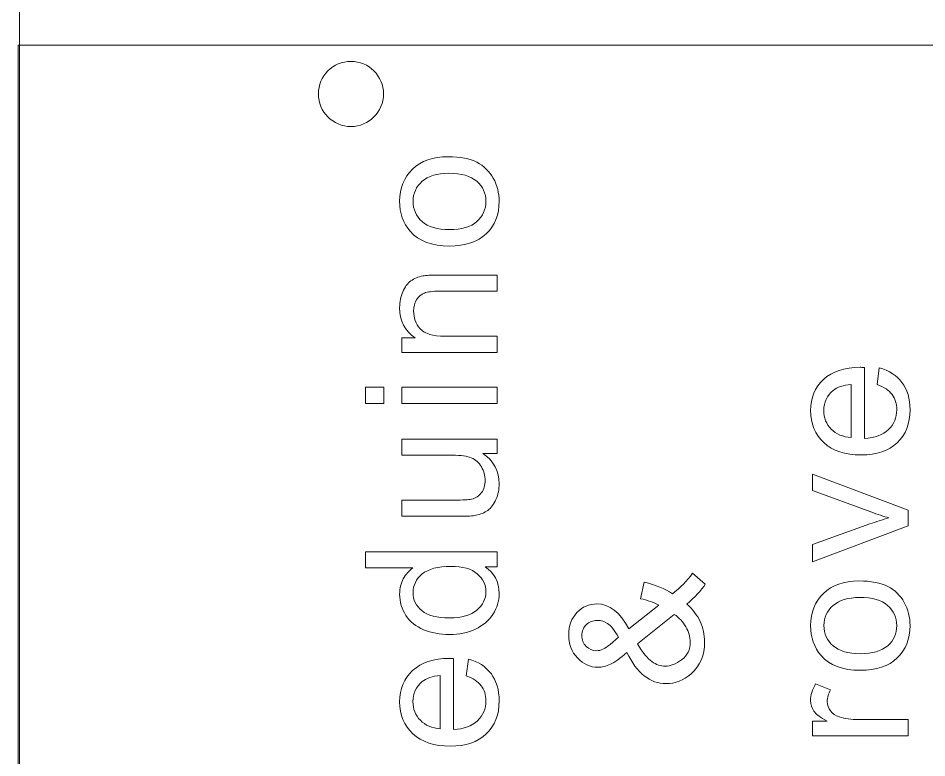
# Model space of a CAD drawing. Header units: millimetres. Extents: x 323 to 983, y 59 to 560.
# Drawn here: x 683 to 724.83, y 94.44 to 128.51 of the extents above; entities that cross this region are included whole.
import ezdxf

# ---------------------------------------------------------------- set-up
doc = ezdxf.new("R2010")
doc.units = ezdxf.units.MM
doc.header["$MEASUREMENT"] = 0
doc.layers.add('layer 1', color=7, linetype='Continuous')

msp = doc.modelspace()

# ---------------------------------------------------------------- linework, layer by layer
at = {"layer": 'layer 1', "color": 142, "lineweight": 9}
msp.add_open_spline([(693.0607, 559.7357), (693.0607, 559.7357), (973.0607, 559.7357), (973.0607, 559.7357), (973.0607, 559.7357), (975.7112, 559.7374), (978.2538, 558.6861), (980.1292, 556.8131), (980.1292, 556.8131), (982.0045, 554.9401), (983.0591, 552.3862), (983.0607, 549.7357), (983.0607, 549.7357), (983.0607, 549.7357), (983.0607, 69.7357), (983.0607, 69.7357), (983.0607, 69.7357), (983.0624, 67.0852), (982.0111, 64.5426), (980.1381, 62.6672), (980.1381, 62.6672), (978.2651, 60.7919), (975.7112, 59.7374), (973.0607, 59.7357), (973.0607, 59.7357), (973.0607, 59.7357), (693.0607, 59.7357), (693.0607, 59.7357), (693.0607, 59.7357), (690.4102, 59.734), (687.8677, 60.7853), (685.9923, 62.6583), (685.9923, 62.6583), (684.1169, 64.5313), (683.0624, 67.0852), (683.0607, 69.7357), (683.0607, 69.7357), (683.0607, 69.7357), (683.0607, 549.7357), (683.0607, 549.7357), (683.0607, 549.7357), (683.0591, 552.3862), (684.1104, 554.9288), (685.9833, 556.8041), (685.9833, 556.8041), (687.8563, 558.6795), (690.4102, 559.734), (693.0607, 559.7357)], degree=3, knots=[0, 0, 0, 0, 0.0833333, 0.0833333, 0.0833333, 0.0833333, 0.1666667, 0.1666667, 0.1666667, 0.1666667, 0.25, 0.25, 0.25, 0.25, 0.3333333, 0.3333333, 0.3333333, 0.3333333, 0.4166667, 0.4166667, 0.4166667, 0.4166667, 0.5, 0.5, 0.5, 0.5, 0.5833333, 0.5833333, 0.5833333, 0.5833333, 0.6666667, 0.6666667, 0.6666667, 0.6666667, 0.75, 0.75, 0.75, 0.75, 0.8333333, 0.8333333, 0.8333333, 0.8333333, 0.9166667, 0.9166667, 0.9166667, 0.9166667, 1, 1, 1, 1], dxfattribs=at)
at = {"layer": 'layer 1', "color": 22, "lineweight": 9}
for points, knots in [([(682.9959, 73.559), (682.9959, 73.559), (749.1958, 73.559), (749.1958, 73.559), (749.1958, 73.559), (749.1958, 73.559), (749.1957, 76.1143), (749.1957, 76.1143), (749.1957, 76.1143), (749.1957, 76.1143), (751.6928, 78.949), (751.6928, 78.949), (751.6928, 78.949), (751.6928, 78.949), (751.6928, 111.5689), (751.6928, 111.5689), (751.6928, 111.5689), (751.6928, 111.5689), (750.0172, 114.4188), (750.0172, 114.4188), (750.0172, 114.4188), (750.0172, 114.4188), (750.0172, 127.2589), (750.0172, 127.2589), (750.0172, 127.2589), (750.0172, 127.2589), (682.9959, 127.2589), (682.9959, 127.2589), (682.9959, 127.2589), (682.9959, 127.2589), (682.9959, 73.559), (682.9959, 73.559)], [0, 0, 0, 0, 0.125, 0.125, 0.125, 0.125, 0.25, 0.25, 0.25, 0.25, 0.375, 0.375, 0.375, 0.375, 0.5, 0.5, 0.5, 0.5, 0.625, 0.625, 0.625, 0.625, 0.75, 0.75, 0.75, 0.75, 0.875, 0.875, 0.875, 0.875, 1, 1, 1, 1]), ([(702.8495, 118.0127), (702.0381, 118.0127), (701.437, 118.2385), (701.0461, 118.6914), (701.0461, 118.6914), (700.7215, 119.0682), (700.5592, 119.5296), (700.5592, 120.0728), (700.5592, 120.0728), (700.5592, 120.6754), (700.7568, 121.1692), (701.1519, 121.553), (701.1519, 121.553), (701.5456, 121.9354), (702.0917, 122.1273), (702.7874, 122.1273), (702.7874, 122.1273), (703.3518, 122.1273), (703.7949, 122.0427), (704.1181, 121.8733), (704.1181, 121.8733), (704.4412, 121.704), (704.6924, 121.457), (704.8716, 121.1325), (704.8716, 121.1325), (705.0508, 120.8094), (705.1397, 120.4552), (705.1397, 120.0728), (705.1397, 120.0728), (705.1397, 119.4576), (704.9436, 118.961), (704.5499, 118.5814), (704.5499, 118.5814), (704.1562, 118.2018), (703.5889, 118.0127), (702.8495, 118.0127)], [0, 0, 0, 0, 0.1111111, 0.1111111, 0.1111111, 0.1111111, 0.2222222, 0.2222222, 0.2222222, 0.2222222, 0.3333333, 0.3333333, 0.3333333, 0.3333333, 0.4444444, 0.4444444, 0.4444444, 0.4444444, 0.5555556, 0.5555556, 0.5555556, 0.5555556, 0.6666667, 0.6666667, 0.6666667, 0.6666667, 0.7777778, 0.7777778, 0.7777778, 0.7777778, 0.8888889, 0.8888889, 0.8888889, 0.8888889, 1, 1, 1, 1]), ([(702.8509, 118.7747), (703.4125, 118.7747), (703.833, 118.8975), (704.111, 119.143), (704.111, 119.143), (704.3904, 119.39), (704.5301, 119.6989), (704.5301, 120.0728), (704.5301, 120.0728), (704.5301, 120.4425), (704.3904, 120.7502), (704.1096, 120.997), (704.1096, 120.997), (703.8288, 121.2425), (703.4012, 121.3653), (702.8269, 121.3653), (702.8269, 121.3653), (702.285, 121.3653), (701.8744, 121.2411), (701.5964, 120.9942), (701.5964, 120.9942), (701.317, 120.7473), (701.1773, 120.4397), (701.1773, 120.0728), (701.1773, 120.0728), (701.1773, 119.6989), (701.3156, 119.39), (701.5936, 119.143), (701.5936, 119.143), (701.8716, 118.8975), (702.2907, 118.7747), (702.8509, 118.7747)], [0, 0, 0, 0, 0.125, 0.125, 0.125, 0.125, 0.25, 0.25, 0.25, 0.25, 0.375, 0.375, 0.375, 0.375, 0.5, 0.5, 0.5, 0.5, 0.625, 0.625, 0.625, 0.625, 0.75, 0.75, 0.75, 0.75, 0.875, 0.875, 0.875, 0.875, 1, 1, 1, 1]), ([(705.0466, 113.1131), (705.0466, 113.1131), (700.6524, 113.1131), (700.6524, 113.1131), (700.6524, 113.1131), (700.6524, 113.1131), (700.6524, 113.7819), (700.6524, 113.7819), (700.6524, 113.7819), (700.6524, 113.7819), (701.2761, 113.7819), (701.2761, 113.7819), (701.2761, 113.7819), (700.7977, 114.1036), (700.5592, 114.5693), (700.5592, 115.1774), (700.5592, 115.1774), (700.5592, 115.4427), (700.6072, 115.6854), (700.7018, 115.9069), (700.7018, 115.9069), (700.7963, 116.1285), (700.9219, 116.295), (701.0757, 116.4049), (701.0757, 116.4049), (701.2295, 116.515), (701.413, 116.5926), (701.6246, 116.6364), (701.6246, 116.6364), (701.7629, 116.6632), (702.0042, 116.6773), (702.3485, 116.6773), (702.3485, 116.6773), (702.3485, 116.6773), (705.0466, 116.6773), (705.0466, 116.6773), (705.0466, 116.6773), (705.0466, 116.6773), (705.0466, 115.9323), (705.0466, 115.9323), (705.0466, 115.9323), (705.0466, 115.9323), (702.3768, 115.9323), (702.3768, 115.9323), (702.3768, 115.9323), (702.0734, 115.9323), (701.8462, 115.9041), (701.6966, 115.8462), (701.6966, 115.8462), (701.547, 115.7884), (701.4271, 115.6854), (701.3368, 115.5386), (701.3368, 115.5386), (701.2479, 115.3919), (701.2027, 115.2183), (701.2027, 115.0207), (701.2027, 115.0207), (701.2027, 114.7047), (701.3029, 114.4324), (701.5047, 114.2024), (701.5047, 114.2024), (701.7051, 113.9724), (702.0875, 113.8581), (702.6491, 113.8581), (702.6491, 113.8581), (702.6491, 113.8581), (705.0466, 113.8581), (705.0466, 113.8581), (705.0466, 113.8581), (705.0466, 113.8581), (705.0466, 113.1131), (705.0466, 113.1131)], [0, 0, 0, 0, 0.0555556, 0.0555556, 0.0555556, 0.0555556, 0.1111111, 0.1111111, 0.1111111, 0.1111111, 0.1666667, 0.1666667, 0.1666667, 0.1666667, 0.2222222, 0.2222222, 0.2222222, 0.2222222, 0.2777778, 0.2777778, 0.2777778, 0.2777778, 0.3333333, 0.3333333, 0.3333333, 0.3333333, 0.3888889, 0.3888889, 0.3888889, 0.3888889, 0.4444444, 0.4444444, 0.4444444, 0.4444444, 0.5, 0.5, 0.5, 0.5, 0.5555556, 0.5555556, 0.5555556, 0.5555556, 0.6111111, 0.6111111, 0.6111111, 0.6111111, 0.6666667, 0.6666667, 0.6666667, 0.6666667, 0.7222222, 0.7222222, 0.7222222, 0.7222222, 0.7777778, 0.7777778, 0.7777778, 0.7777778, 0.8333333, 0.8333333, 0.8333333, 0.8333333, 0.8888889, 0.8888889, 0.8888889, 0.8888889, 0.9444444, 0.9444444, 0.9444444, 0.9444444, 1, 1, 1, 1]), ([(722.5416, 111.6316), (722.5416, 111.6316), (722.6432, 112.402), (722.6432, 112.402), (722.6432, 112.402), (723.0905, 112.282), (723.4391, 112.0577), (723.686, 111.7303), (723.686, 111.7303), (723.933, 111.403), (724.0571, 110.9853), (724.0571, 110.4759), (724.0571, 110.4759), (724.0571, 109.8354), (723.8596, 109.3274), (723.4645, 108.952), (723.4645, 108.952), (723.0708, 108.5766), (722.5162, 108.3891), (721.8036, 108.3891), (721.8036, 108.3891), (721.067, 108.3891), (720.4941, 108.5781), (720.0877, 108.9576), (720.0877, 108.9576), (719.6798, 109.3372), (719.4766, 109.8297), (719.4766, 110.435), (719.4766, 110.435), (719.4766, 111.0206), (719.6756, 111.499), (720.075, 111.87), (720.075, 111.87), (720.4743, 112.2411), (721.0359, 112.4274), (721.7598, 112.4274), (721.7598, 112.4274), (721.8036, 112.4274), (721.8699, 112.426), (721.9574, 112.4232), (721.9574, 112.4232), (721.9574, 112.4232), (721.9574, 109.151), (721.9574, 109.151), (721.9574, 109.151), (722.4386, 109.1792), (722.8083, 109.3147), (723.0637, 109.5602), (723.0637, 109.5602), (723.3191, 109.8043), (723.4475, 110.1104), (723.4475, 110.4759), (723.4475, 110.4759), (723.4475, 110.7483), (723.3756, 110.9811), (723.2316, 111.173), (723.2316, 111.173), (723.0877, 111.3663), (722.8577, 111.5187), (722.5416, 111.6316)], [0, 0, 0, 0, 0.0666667, 0.0666667, 0.0666667, 0.0666667, 0.1333333, 0.1333333, 0.1333333, 0.1333333, 0.2, 0.2, 0.2, 0.2, 0.2666667, 0.2666667, 0.2666667, 0.2666667, 0.3333333, 0.3333333, 0.3333333, 0.3333333, 0.4, 0.4, 0.4, 0.4, 0.4666667, 0.4666667, 0.4666667, 0.4666667, 0.5333333, 0.5333333, 0.5333333, 0.5333333, 0.6, 0.6, 0.6, 0.6, 0.6666667, 0.6666667, 0.6666667, 0.6666667, 0.7333333, 0.7333333, 0.7333333, 0.7333333, 0.8, 0.8, 0.8, 0.8, 0.8666667, 0.8666667, 0.8666667, 0.8666667, 0.9333333, 0.9333333, 0.9333333, 0.9333333, 1, 1, 1, 1]), ([(699.8311, 110.7617), (699.8311, 110.7617), (698.9844, 110.7617), (698.9844, 110.7617), (698.9844, 110.7617), (698.9844, 110.7617), (698.9844, 111.5068), (698.9844, 111.5068), (698.9844, 111.5068), (698.9844, 111.5068), (699.8311, 111.5068), (699.8311, 111.5068), (699.8311, 111.5068), (699.8311, 111.5068), (699.8311, 110.7617), (699.8311, 110.7617)], [0, 0, 0, 0, 0.25, 0.25, 0.25, 0.25, 0.5, 0.5, 0.5, 0.5, 0.75, 0.75, 0.75, 0.75, 1, 1, 1, 1]), ([(705.0466, 110.7617), (705.0466, 110.7617), (700.6524, 110.7617), (700.6524, 110.7617), (700.6524, 110.7617), (700.6524, 110.7617), (700.6524, 111.5068), (700.6524, 111.5068), (700.6524, 111.5068), (700.6524, 111.5068), (705.0466, 111.5068), (705.0466, 111.5068), (705.0466, 111.5068), (705.0466, 111.5068), (705.0466, 110.7617), (705.0466, 110.7617)], [0, 0, 0, 0, 0.25, 0.25, 0.25, 0.25, 0.5, 0.5, 0.5, 0.5, 0.75, 0.75, 0.75, 0.75, 1, 1, 1, 1]), ([(721.3478, 109.1933), (721.3478, 109.1933), (721.3478, 111.64), (721.3478, 111.64), (721.3478, 111.64), (720.9781, 111.6076), (720.7015, 111.5131), (720.5166, 111.3593), (720.5166, 111.3593), (720.2302, 111.1236), (720.0863, 110.816), (720.0863, 110.4392), (720.0863, 110.4392), (720.0863, 110.0977), (720.2006, 109.8114), (720.4292, 109.5785), (720.4292, 109.5785), (720.6578, 109.3471), (720.964, 109.2187), (721.3478, 109.1933)], [0, 0, 0, 0, 0.2, 0.2, 0.2, 0.2, 0.4, 0.4, 0.4, 0.4, 0.6, 0.6, 0.6, 0.6, 0.8, 0.8, 0.8, 0.8, 1, 1, 1, 1]), ([(705.0466, 108.4527), (705.0466, 108.4527), (704.3933, 108.4527), (704.3933, 108.4527), (704.3933, 108.4527), (704.8914, 108.1112), (705.1397, 107.6484), (705.1397, 107.0628), (705.1397, 107.0628), (705.1397, 106.8046), (705.0903, 106.5633), (704.9916, 106.339), (704.9916, 106.339), (704.8914, 106.1146), (704.7672, 105.9481), (704.6176, 105.8394), (704.6176, 105.8394), (704.4666, 105.7308), (704.2832, 105.6546), (704.0659, 105.6108), (704.0659, 105.6108), (703.9191, 105.5812), (703.6877, 105.5657), (703.3716, 105.5657), (703.3716, 105.5657), (703.3716, 105.5657), (700.6524, 105.5657), (700.6524, 105.5657), (700.6524, 105.5657), (700.6524, 105.5657), (700.6524, 106.3107), (700.6524, 106.3107), (700.6524, 106.3107), (700.6524, 106.3107), (703.0837, 106.3107), (703.0837, 106.3107), (703.0837, 106.3107), (703.4718, 106.3107), (703.7343, 106.3263), (703.8683, 106.3559), (703.8683, 106.3559), (704.0645, 106.4025), (704.2169, 106.5012), (704.3283, 106.6536), (704.3283, 106.6536), (704.4398, 106.8046), (704.4963, 106.9908), (704.4963, 107.2138), (704.4963, 107.2138), (704.4963, 107.4367), (704.4398, 107.6456), (704.3255, 107.8403), (704.3255, 107.8403), (704.2112, 108.035), (704.0546, 108.1733), (703.8584, 108.2552), (703.8584, 108.2552), (703.6623, 108.3356), (703.3758, 108.3765), (703.0019, 108.3765), (703.0019, 108.3765), (703.0019, 108.3765), (700.6524, 108.3765), (700.6524, 108.3765), (700.6524, 108.3765), (700.6524, 108.3765), (700.6524, 109.1215), (700.6524, 109.1215), (700.6524, 109.1215), (700.6524, 109.1215), (705.0466, 109.1215), (705.0466, 109.1215), (705.0466, 109.1215), (705.0466, 109.1215), (705.0466, 108.4527), (705.0466, 108.4527)], [0, 0, 0, 0, 0.0526316, 0.0526316, 0.0526316, 0.0526316, 0.1052632, 0.1052632, 0.1052632, 0.1052632, 0.1578947, 0.1578947, 0.1578947, 0.1578947, 0.2105263, 0.2105263, 0.2105263, 0.2105263, 0.2631579, 0.2631579, 0.2631579, 0.2631579, 0.3157895, 0.3157895, 0.3157895, 0.3157895, 0.3684211, 0.3684211, 0.3684211, 0.3684211, 0.4210526, 0.4210526, 0.4210526, 0.4210526, 0.4736842, 0.4736842, 0.4736842, 0.4736842, 0.5263158, 0.5263158, 0.5263158, 0.5263158, 0.5789474, 0.5789474, 0.5789474, 0.5789474, 0.6315789, 0.6315789, 0.6315789, 0.6315789, 0.6842105, 0.6842105, 0.6842105, 0.6842105, 0.7368421, 0.7368421, 0.7368421, 0.7368421, 0.7894737, 0.7894737, 0.7894737, 0.7894737, 0.8421053, 0.8421053, 0.8421053, 0.8421053, 0.8947368, 0.8947368, 0.8947368, 0.8947368, 0.9473684, 0.9473684, 0.9473684, 0.9473684, 1, 1, 1, 1]), ([(723.964, 105.1318), (723.964, 105.1318), (719.5698, 103.4738), (719.5698, 103.4738), (719.5698, 103.4738), (719.5698, 103.4738), (719.5698, 104.271), (719.5698, 104.271), (719.5698, 104.271), (719.5698, 104.271), (722.2015, 105.2108), (722.2015, 105.2108), (722.2015, 105.2108), (722.4851, 105.3124), (722.7801, 105.4068), (723.0863, 105.4929), (723.0863, 105.4929), (722.8549, 105.5592), (722.5769, 105.651), (722.2509, 105.7709), (722.2509, 105.7709), (722.2509, 105.7709), (719.5698, 106.7474), (719.5698, 106.7474), (719.5698, 106.7474), (719.5698, 106.7474), (719.5698, 107.5121), (719.5698, 107.5121), (719.5698, 107.5121), (719.5698, 107.5121), (723.964, 105.8485), (723.964, 105.8485), (723.964, 105.8485), (723.964, 105.8485), (723.964, 105.1318), (723.964, 105.1318)], [0, 0, 0, 0, 0.1111111, 0.1111111, 0.1111111, 0.1111111, 0.2222222, 0.2222222, 0.2222222, 0.2222222, 0.3333333, 0.3333333, 0.3333333, 0.3333333, 0.4444444, 0.4444444, 0.4444444, 0.4444444, 0.5555556, 0.5555556, 0.5555556, 0.5555556, 0.6666667, 0.6666667, 0.6666667, 0.6666667, 0.7777778, 0.7777778, 0.7777778, 0.7777778, 0.8888889, 0.8888889, 0.8888889, 0.8888889, 1, 1, 1, 1]), ([(705.0466, 103.2397), (705.0466, 103.2397), (704.4892, 103.2397), (704.4892, 103.2397), (704.4892, 103.2397), (704.9224, 102.9618), (705.1397, 102.5525), (705.1397, 102.0122), (705.1397, 102.0122), (705.1397, 101.6622), (705.0438, 101.3405), (704.8505, 101.0484), (704.8505, 101.0484), (704.6585, 100.7549), (704.389, 100.5278), (704.0447, 100.3655), (704.0447, 100.3655), (703.699, 100.2046), (703.3025, 100.1242), (702.8537, 100.1242), (702.8537, 100.1242), (702.4163, 100.1242), (702.0198, 100.1976), (701.6627, 100.3429), (701.6627, 100.3429), (701.3071, 100.4897), (701.0334, 100.7084), (700.8443, 101.0004), (700.8443, 101.0004), (700.6538, 101.2911), (700.5592, 101.6185), (700.5592, 101.9783), (700.5592, 101.9783), (700.5592, 102.2436), (700.6157, 102.4792), (700.7272, 102.6852), (700.7272, 102.6852), (700.8387, 102.8912), (700.9854, 103.0591), (701.1646, 103.1889), (701.1646, 103.1889), (701.1646, 103.1889), (698.9844, 103.1889), (698.9844, 103.1889), (698.9844, 103.1889), (698.9844, 103.1889), (698.9844, 103.9339), (698.9844, 103.9339), (698.9844, 103.9339), (698.9844, 103.9339), (705.0466, 103.9339), (705.0466, 103.9339), (705.0466, 103.9339), (705.0466, 103.9339), (705.0466, 103.2397), (705.0466, 103.2397)], [0, 0, 0, 0, 0.0714286, 0.0714286, 0.0714286, 0.0714286, 0.1428571, 0.1428571, 0.1428571, 0.1428571, 0.2142857, 0.2142857, 0.2142857, 0.2142857, 0.2857143, 0.2857143, 0.2857143, 0.2857143, 0.3571429, 0.3571429, 0.3571429, 0.3571429, 0.4285714, 0.4285714, 0.4285714, 0.4285714, 0.5, 0.5, 0.5, 0.5, 0.5714286, 0.5714286, 0.5714286, 0.5714286, 0.6428571, 0.6428571, 0.6428571, 0.6428571, 0.7142857, 0.7142857, 0.7142857, 0.7142857, 0.7857143, 0.7857143, 0.7857143, 0.7857143, 0.8571429, 0.8571429, 0.8571429, 0.8571429, 0.9285714, 0.9285714, 0.9285714, 0.9285714, 1, 1, 1, 1]), ([(702.8551, 100.8861), (703.4168, 100.8861), (703.8359, 101.0046), (704.1139, 101.2431), (704.1139, 101.2431), (704.3918, 101.4802), (704.5301, 101.761), (704.5301, 102.0841), (704.5301, 102.0841), (704.5301, 102.41), (704.3975, 102.6866), (704.1322, 102.9152), (704.1322, 102.9152), (703.8669, 103.1424), (703.4619, 103.2567), (702.9172, 103.2567), (702.9172, 103.2567), (702.3189, 103.2567), (701.8786, 103.141), (701.5978, 102.9081), (701.5978, 102.9081), (701.317, 102.6767), (701.1773, 102.3903), (701.1773, 102.0503), (701.1773, 102.0503), (701.1773, 101.7187), (701.3114, 101.4421), (701.5809, 101.2191), (701.5809, 101.2191), (701.8504, 100.9976), (702.2752, 100.8861), (702.8551, 100.8861)], [0, 0, 0, 0, 0.125, 0.125, 0.125, 0.125, 0.25, 0.25, 0.25, 0.25, 0.375, 0.375, 0.375, 0.375, 0.5, 0.5, 0.5, 0.5, 0.625, 0.625, 0.625, 0.625, 0.75, 0.75, 0.75, 0.75, 0.875, 0.875, 0.875, 0.875, 1, 1, 1, 1]), ([(713.7856, 101.5196), (714.0566, 101.2741), (714.2598, 101.006), (714.3952, 100.7168), (714.3952, 100.7168), (714.5307, 100.4275), (714.5984, 100.1143), (714.5984, 99.777), (714.5984, 99.777), (714.5984, 99.1562), (714.3896, 98.6637), (713.9719, 98.2997), (713.9719, 98.2997), (713.6304, 98.0047), (713.2508, 97.8566), (712.8303, 97.8566), (712.8303, 97.8566), (712.4564, 97.8566), (712.1191, 97.9765), (711.8185, 98.2178), (711.8185, 98.2178), (711.5166, 98.4591), (711.2527, 98.8204), (711.0241, 99.2986), (711.0241, 99.2986), (710.7108, 99.0236), (710.4554, 98.8401), (710.2592, 98.7484), (710.2592, 98.7484), (710.0645, 98.6567), (709.8754, 98.6101), (709.6934, 98.6101), (709.6934, 98.6101), (709.3293, 98.6101), (709.0132, 98.7526), (708.7451, 99.0391), (708.7451, 99.0391), (708.4756, 99.324), (708.3415, 99.6839), (708.3415, 100.1185), (708.3415, 100.1185), (708.3415, 100.5319), (708.4685, 100.8719), (708.7225, 101.1358), (708.7225, 101.1358), (708.9765, 101.3997), (709.2828, 101.5309), (709.6384, 101.5309), (709.6384, 101.5309), (710.2155, 101.5309), (710.7094, 101.1471), (711.1172, 100.3781), (711.1172, 100.3781), (711.1172, 100.3781), (712.4945, 101.4759), (712.4945, 101.4759), (712.4945, 101.4759), (712.2517, 101.6015), (711.9709, 101.6988), (711.6506, 101.768), (711.6506, 101.768), (711.6506, 101.768), (711.8171, 102.5384), (711.8171, 102.5384), (711.8171, 102.5384), (712.3449, 102.4057), (712.7767, 102.2266), (713.1139, 101.9994), (713.1139, 101.9994), (713.4822, 102.2774), (713.7913, 102.5934), (714.0425, 102.9448), (714.0425, 102.9448), (714.0425, 102.9448), (714.6323, 102.4452), (714.6323, 102.4452), (714.6323, 102.4452), (714.4418, 102.1462), (714.1582, 101.8385), (713.7856, 101.5196)], [0, 0, 0, 0, 0.05, 0.05, 0.05, 0.05, 0.1, 0.1, 0.1, 0.1, 0.15, 0.15, 0.15, 0.15, 0.2, 0.2, 0.2, 0.2, 0.25, 0.25, 0.25, 0.25, 0.3, 0.3, 0.3, 0.3, 0.35, 0.35, 0.35, 0.35, 0.4, 0.4, 0.4, 0.4, 0.45, 0.45, 0.45, 0.45, 0.5, 0.5, 0.5, 0.5, 0.55, 0.55, 0.55, 0.55, 0.6, 0.6, 0.6, 0.6, 0.65, 0.65, 0.65, 0.65, 0.7, 0.7, 0.7, 0.7, 0.75, 0.75, 0.75, 0.75, 0.8, 0.8, 0.8, 0.8, 0.85, 0.85, 0.85, 0.85, 0.9, 0.9, 0.9, 0.9, 0.95, 0.95, 0.95, 0.95, 1, 1, 1, 1]), ([(721.7669, 98.4725), (720.9555, 98.4725), (720.3544, 98.6983), (719.9635, 99.1512), (719.9635, 99.1512), (719.6389, 99.5279), (719.4766, 99.9894), (719.4766, 100.5326), (719.4766, 100.5326), (719.4766, 101.1351), (719.6742, 101.629), (720.0693, 102.0128), (720.0693, 102.0128), (720.463, 102.3951), (721.0091, 102.587), (721.7048, 102.587), (721.7048, 102.587), (722.2692, 102.587), (722.7123, 102.5024), (723.0355, 102.333), (723.0355, 102.333), (723.3586, 102.1638), (723.6098, 101.9168), (723.789, 101.5923), (723.789, 101.5923), (723.9682, 101.2691), (724.0571, 100.9149), (724.0571, 100.5326), (724.0571, 100.5326), (724.0571, 99.9174), (723.861, 99.4207), (723.4673, 99.0412), (723.4673, 99.0412), (723.0736, 98.6616), (722.5063, 98.4725), (721.7669, 98.4725)], [0, 0, 0, 0, 0.1111111, 0.1111111, 0.1111111, 0.1111111, 0.2222222, 0.2222222, 0.2222222, 0.2222222, 0.3333333, 0.3333333, 0.3333333, 0.3333333, 0.4444444, 0.4444444, 0.4444444, 0.4444444, 0.5555556, 0.5555556, 0.5555556, 0.5555556, 0.6666667, 0.6666667, 0.6666667, 0.6666667, 0.7777778, 0.7777778, 0.7777778, 0.7777778, 0.8888889, 0.8888889, 0.8888889, 0.8888889, 1, 1, 1, 1]), ([(721.7683, 99.2344), (722.3299, 99.2344), (722.7504, 99.3572), (723.0284, 99.6027), (723.0284, 99.6027), (723.3078, 99.8497), (723.4475, 100.1587), (723.4475, 100.5326), (723.4475, 100.5326), (723.4475, 100.9022), (723.3078, 101.2099), (723.027, 101.4568), (723.027, 101.4568), (722.7462, 101.7023), (722.3186, 101.8251), (721.7443, 101.8251), (721.7443, 101.8251), (721.2024, 101.8251), (720.7918, 101.7009), (720.5138, 101.454), (720.5138, 101.454), (720.2344, 101.207), (720.0947, 100.8994), (720.0947, 100.5326), (720.0947, 100.5326), (720.0947, 100.1587), (720.233, 99.8497), (720.511, 99.6027), (720.511, 99.6027), (720.789, 99.3572), (721.2081, 99.2344), (721.7683, 99.2344)], [0, 0, 0, 0, 0.125, 0.125, 0.125, 0.125, 0.25, 0.25, 0.25, 0.25, 0.375, 0.375, 0.375, 0.375, 0.5, 0.5, 0.5, 0.5, 0.625, 0.625, 0.625, 0.625, 0.75, 0.75, 0.75, 0.75, 0.875, 0.875, 0.875, 0.875, 1, 1, 1, 1]), ([(713.2043, 101.0455), (713.2043, 101.0455), (711.5095, 99.6881), (711.5095, 99.6881), (711.5095, 99.6881), (711.748, 99.2845), (711.9695, 99.0123), (712.1741, 98.8726), (712.1741, 98.8726), (712.3787, 98.7315), (712.5805, 98.6609), (712.7809, 98.6609), (712.7809, 98.6609), (713.025, 98.6609), (713.279, 98.7583), (713.5429, 98.9544), (713.5429, 98.9544), (713.8068, 99.1492), (713.938, 99.4256), (713.938, 99.7826), (713.938, 99.7826), (713.938, 100.0056), (713.8703, 100.237), (713.7334, 100.4741), (713.7334, 100.4741), (713.5965, 100.7126), (713.4202, 100.903), (713.2043, 101.0455)], [0, 0, 0, 0, 0.1428571, 0.1428571, 0.1428571, 0.1428571, 0.2857143, 0.2857143, 0.2857143, 0.2857143, 0.4285714, 0.4285714, 0.4285714, 0.4285714, 0.5714286, 0.5714286, 0.5714286, 0.5714286, 0.7142857, 0.7142857, 0.7142857, 0.7142857, 0.8571429, 0.8571429, 0.8571429, 0.8571429, 1, 1, 1, 1]), ([(710.6374, 99.9957), (710.4455, 100.3203), (710.279, 100.5291), (710.1351, 100.6251), (710.1351, 100.6251), (709.9911, 100.721), (709.8317, 100.7689), (709.6567, 100.7689), (709.6567, 100.7689), (709.4493, 100.7689), (709.2799, 100.7027), (709.1487, 100.5715), (709.1487, 100.5715), (709.0175, 100.4402), (708.9511, 100.2751), (708.9511, 100.079), (708.9511, 100.079), (708.9511, 99.8772), (709.0161, 99.7079), (709.1459, 99.5738), (709.1459, 99.5738), (709.2757, 99.4397), (709.4352, 99.372), (709.6242, 99.372), (709.6242, 99.372), (709.7174, 99.372), (709.8176, 99.396), (709.9206, 99.4454), (709.9206, 99.4454), (710.025, 99.4934), (710.1351, 99.5653), (710.2508, 99.6627), (710.2508, 99.6627), (710.2508, 99.6627), (710.6374, 99.9957), (710.6374, 99.9957)], [0, 0, 0, 0, 0.1111111, 0.1111111, 0.1111111, 0.1111111, 0.2222222, 0.2222222, 0.2222222, 0.2222222, 0.3333333, 0.3333333, 0.3333333, 0.3333333, 0.4444444, 0.4444444, 0.4444444, 0.4444444, 0.5555556, 0.5555556, 0.5555556, 0.5555556, 0.6666667, 0.6666667, 0.6666667, 0.6666667, 0.7777778, 0.7777778, 0.7777778, 0.7777778, 0.8888889, 0.8888889, 0.8888889, 0.8888889, 1, 1, 1, 1]), ([(703.6242, 98.2215), (703.6242, 98.2215), (703.7258, 98.992), (703.7258, 98.992), (703.7258, 98.992), (704.1731, 98.872), (704.5217, 98.6477), (704.7686, 98.3203), (704.7686, 98.3203), (705.0156, 97.9929), (705.1397, 97.5753), (705.1397, 97.0659), (705.1397, 97.0659), (705.1397, 96.4253), (704.9422, 95.9174), (704.5471, 95.542), (704.5471, 95.542), (704.1534, 95.1666), (703.5988, 94.979), (702.8862, 94.979), (702.8862, 94.979), (702.1496, 94.979), (701.5767, 95.1681), (701.1703, 95.5476), (701.1703, 95.5476), (700.7624, 95.9272), (700.5592, 96.4196), (700.5592, 97.025), (700.5592, 97.025), (700.5592, 97.6106), (700.7582, 98.0889), (701.1576, 98.46), (701.1576, 98.46), (701.5569, 98.8311), (702.1185, 99.0174), (702.8424, 99.0174), (702.8424, 99.0174), (702.8862, 99.0174), (702.9525, 99.016), (703.04, 99.0132), (703.04, 99.0132), (703.04, 99.0132), (703.04, 95.741), (703.04, 95.741), (703.04, 95.741), (703.5212, 95.7692), (703.8909, 95.9047), (704.1463, 96.1501), (704.1463, 96.1501), (704.4017, 96.3942), (704.5301, 96.7004), (704.5301, 97.0659), (704.5301, 97.0659), (704.5301, 97.3383), (704.4582, 97.5711), (704.3142, 97.7629), (704.3142, 97.7629), (704.1703, 97.9562), (703.9403, 98.1086), (703.6242, 98.2215)], [0, 0, 0, 0, 0.0666667, 0.0666667, 0.0666667, 0.0666667, 0.1333333, 0.1333333, 0.1333333, 0.1333333, 0.2, 0.2, 0.2, 0.2, 0.2666667, 0.2666667, 0.2666667, 0.2666667, 0.3333333, 0.3333333, 0.3333333, 0.3333333, 0.4, 0.4, 0.4, 0.4, 0.4666667, 0.4666667, 0.4666667, 0.4666667, 0.5333333, 0.5333333, 0.5333333, 0.5333333, 0.6, 0.6, 0.6, 0.6, 0.6666667, 0.6666667, 0.6666667, 0.6666667, 0.7333333, 0.7333333, 0.7333333, 0.7333333, 0.8, 0.8, 0.8, 0.8, 0.8666667, 0.8666667, 0.8666667, 0.8666667, 0.9333333, 0.9333333, 0.9333333, 0.9333333, 1, 1, 1, 1]), ([(702.4304, 95.7833), (702.4304, 95.7833), (702.4304, 98.23), (702.4304, 98.23), (702.4304, 98.23), (702.0607, 98.1975), (701.7841, 98.103), (701.5992, 97.9492), (701.5992, 97.9492), (701.3128, 97.7135), (701.1689, 97.406), (701.1689, 97.0292), (701.1689, 97.0292), (701.1689, 96.6877), (701.2832, 96.4013), (701.5118, 96.1684), (701.5118, 96.1684), (701.7404, 95.9371), (702.0466, 95.8087), (702.4304, 95.7833)], [0, 0, 0, 0, 0.2, 0.2, 0.2, 0.2, 0.4, 0.4, 0.4, 0.4, 0.6, 0.6, 0.6, 0.6, 0.8, 0.8, 0.8, 0.8, 1, 1, 1, 1]), ([(723.964, 95.4537), (723.964, 95.4537), (719.5698, 95.4537), (719.5698, 95.4537), (719.5698, 95.4537), (719.5698, 95.4537), (719.5698, 96.1225), (719.5698, 96.1225), (719.5698, 96.1225), (719.5698, 96.1225), (720.2429, 96.1225), (720.2429, 96.1225), (720.2429, 96.1225), (719.931, 96.2932), (719.725, 96.4513), (719.6262, 96.5966), (719.6262, 96.5966), (719.526, 96.742), (719.4766, 96.9014), (719.4766, 97.075), (719.4766, 97.075), (719.4766, 97.3262), (719.5557, 97.5816), (719.7123, 97.8411), (719.7123, 97.8411), (719.7123, 97.8411), (720.3995, 97.576), (720.3995, 97.576), (720.3995, 97.576), (720.2979, 97.3953), (720.2471, 97.2147), (720.2471, 97.0341), (720.2471, 97.0341), (720.2471, 96.8718), (720.2965, 96.7265), (720.3939, 96.5981), (720.3939, 96.5981), (720.4912, 96.4696), (720.6267, 96.3779), (720.8003, 96.3229), (720.8003, 96.3229), (721.0642, 96.2396), (721.3534, 96.1987), (721.6681, 96.1987), (721.6681, 96.1987), (721.6681, 96.1987), (723.964, 96.1987), (723.964, 96.1987), (723.964, 96.1987), (723.964, 96.1987), (723.964, 95.4537), (723.964, 95.4537)], [0, 0, 0, 0, 0.0769231, 0.0769231, 0.0769231, 0.0769231, 0.1538462, 0.1538462, 0.1538462, 0.1538462, 0.2307692, 0.2307692, 0.2307692, 0.2307692, 0.3076923, 0.3076923, 0.3076923, 0.3076923, 0.3846154, 0.3846154, 0.3846154, 0.3846154, 0.4615385, 0.4615385, 0.4615385, 0.4615385, 0.5384615, 0.5384615, 0.5384615, 0.5384615, 0.6153846, 0.6153846, 0.6153846, 0.6153846, 0.6923077, 0.6923077, 0.6923077, 0.6923077, 0.7692308, 0.7692308, 0.7692308, 0.7692308, 0.8461538, 0.8461538, 0.8461538, 0.8461538, 0.9230769, 0.9230769, 0.9230769, 0.9230769, 1, 1, 1, 1])]:
    msp.add_open_spline(points, degree=3, knots=knots, dxfattribs=at)
at = {"layer": 'layer 1', "color": 250, "lineweight": 9}
msp.add_open_spline([(698.3159, 123.5189), (697.4876, 123.5189), (696.8159, 124.1907), (696.8159, 125.0189), (696.8159, 125.0189), (696.8159, 125.8472), (697.4876, 126.5189), (698.3159, 126.5189), (698.3159, 126.5189), (699.1441, 126.5189), (699.8159, 125.8472), (699.8159, 125.0189), (699.8159, 125.0189), (699.8159, 124.1907), (699.1441, 123.5189), (698.3159, 123.5189)], degree=3, knots=[0, 0, 0, 0, 0.25, 0.25, 0.25, 0.25, 0.5, 0.5, 0.5, 0.5, 0.75, 0.75, 0.75, 0.75, 1, 1, 1, 1], dxfattribs=at)

doc.saveas('drawing.dxf')
